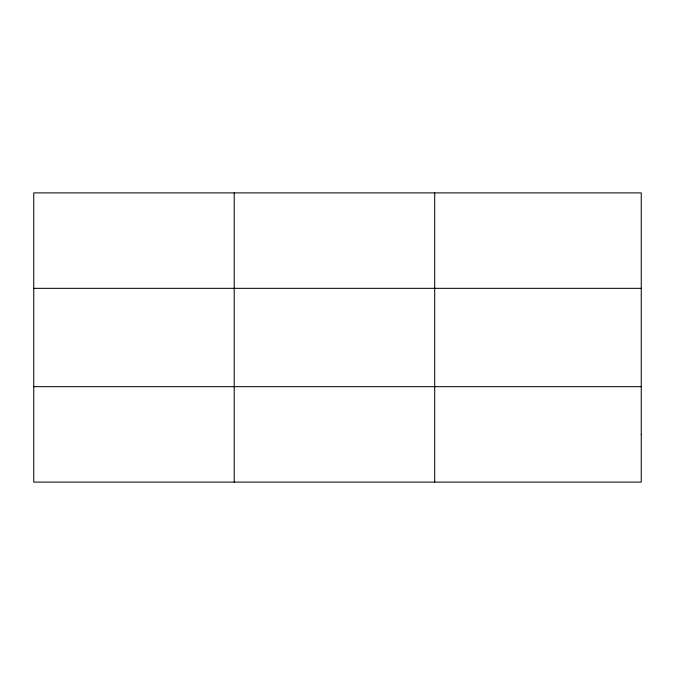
<?xml version="1.0" encoding="UTF-8"?>
<svg xmlns="http://www.w3.org/2000/svg" width="675" height="675" viewBox="0 0 675 675"><rect width="100%" height="100%" fill="white"/><g stroke="black" fill="none" stroke-linecap="round" stroke-linejoin="round"><path stroke-width="1.01" d="M234.225 482.11L234.225 192.89M434.7 482.11L434.7 192.89M33.75 288.335L641.25 288.335M33.75 386.665L641.25 386.665M641.25 434.388L641.25 482.11L33.75 482.11L33.75 192.89L641.25 192.89L641.25 434.388"/></g></svg>
